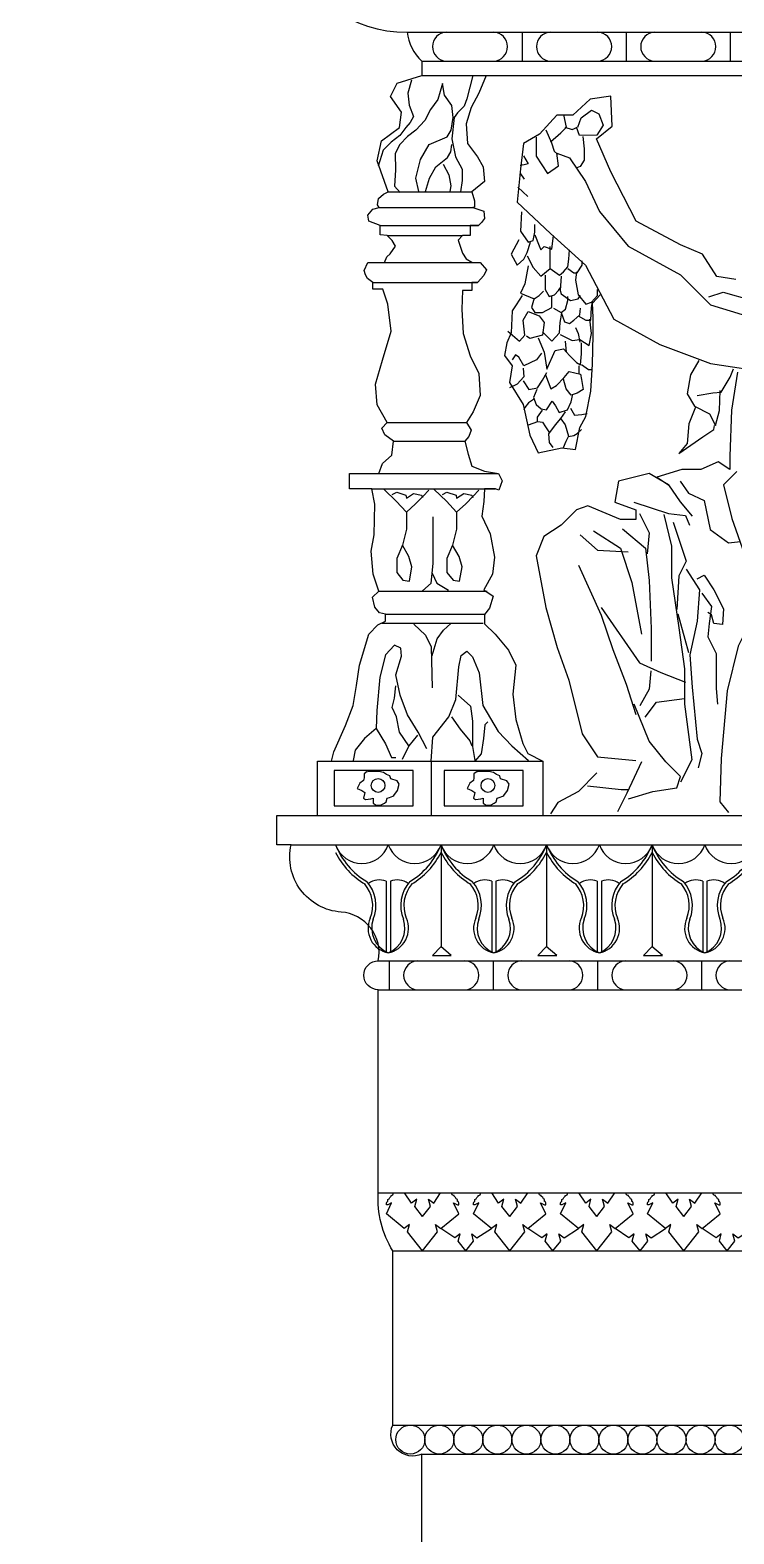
# Model space of a CAD drawing. Extents: x 140 to 2512, y 69 to 3554.
# Drawn here: x 385 to 628, y 2522 to 3040 of the extents above; entities that cross this region are included whole.
import ezdxf

# ---------------------------------------------------------------- set-up
doc = ezdxf.new("R2010")
doc.units = 0
doc.header["$LTSCALE"] = 10
doc.header["$MEASUREMENT"] = 0
for name, color, linetype in [('3', 3, 'CONTINUOUS'), ('4', 4, 'CONTINUOUS'), ('7', 7, 'CONTINUOUS'), ('BH', 3, 'CONTINUOUS')]:
    doc.layers.add(name, color=color, linetype=linetype)

msp = doc.modelspace()

# ---------------------------------------------------------------- linework, layer by layer
at = {"layer": '3'}
for p, q in [((527.02, 2759.59), (527.02, 2724.46)), ((563.38, 2759.59), (563.38, 2724.46)), ((599.74, 2759.59), (599.74, 2724.46)), ((508.11, 2747.03), (508.11, 2722.65)), ((509.56, 2747.03), (509.56, 2722.65)), ((544.47, 2747.03), (544.47, 2722.65)), ((545.93, 2747.03), (545.93, 2722.65)), ((580.84, 2747.03), (580.84, 2722.65)), ((582.29, 2747.03), (582.29, 2722.65)), ((617.2, 2747.03), (617.2, 2722.65)), ((618.65, 2747.03), (618.65, 2722.65)), ((527.03, 2724.56), (524.05, 2721.44)), ((524.05, 2721.44), (530.54, 2721.44)), ((530.54, 2721.44), (526.9, 2724.56)), ((563.4, 2724.56), (560.41, 2721.44)), ((560.41, 2721.44), (566.91, 2721.44)), ((566.91, 2721.44), (563.27, 2724.56)), ((599.76, 2724.56), (596.77, 2721.44)), ((596.77, 2721.44), (603.27, 2721.44)), ((603.27, 2721.44), (599.63, 2724.56))]:
    msp.add_line(p, q, dxfattribs=at)
for centre, radius, start, end in [((514.73, 2769.1), 25.89, 201.5584, 239.0663), ((499.74, 2762.72), 9.61, 198.9672, 341.0328), ((514.73, 2769.1), 26.98, 206.8193, 239.0663), ((517.93, 2762.72), 9.61, 198.9672, 341.0328), ((502.94, 2769.1), 25.89, 300.9337, 338.4416), ((502.94, 2769.1), 26.98, 300.9337, 333.1807), ((551.09, 2769.1), 25.89, 201.5584, 239.0663), ((536.11, 2762.72), 9.61, 198.9672, 341.0328), ((551.09, 2769.1), 26.98, 206.8193, 239.0663), ((554.29, 2762.72), 9.61, 198.9672, 341.0328), ((539.31, 2769.1), 25.89, 300.9337, 338.4416), ((539.31, 2769.1), 26.98, 300.9337, 333.1807), ((587.46, 2769.1), 25.89, 201.5584, 239.0663), ((572.47, 2762.72), 9.61, 198.9672, 341.0328), ((587.46, 2769.1), 26.98, 206.8193, 239.0663), ((590.65, 2762.72), 9.61, 198.9672, 341.0328), ((575.67, 2769.1), 25.89, 300.9337, 338.4416), ((575.67, 2769.1), 26.98, 300.9337, 333.1807), ((623.82, 2769.1), 25.89, 201.5584, 239.0663), ((608.84, 2762.72), 9.61, 198.9672, 341.0328), ((623.82, 2769.1), 26.98, 206.8193, 239.0663), ((627.02, 2762.72), 9.61, 198.9672, 341.0328), ((612.03, 2769.1), 25.89, 300.9337, 338.4416), ((612.03, 2769.1), 26.98, 300.9337, 333.1807), ((492.08, 2738.63), 12.48, 337.7846, 41.5211), ((505.81, 2740.76), 6.68, 69.8838, 125.0135), ((511.86, 2740.76), 6.68, 54.9865, 110.1162), ((525.59, 2738.63), 12.48, 138.4789, 202.2154), ((528.44, 2738.63), 12.48, 337.7846, 41.5211), ((542.17, 2740.76), 6.68, 69.8838, 125.0135), ((548.22, 2740.76), 6.68, 54.9865, 110.1162), ((561.95, 2738.63), 12.48, 138.4789, 202.2154), ((564.81, 2738.63), 12.48, 337.7846, 41.5211), ((578.54, 2740.76), 6.68, 69.8838, 125.0135), ((584.59, 2740.76), 6.68, 54.9865, 110.1162), ((598.32, 2738.63), 12.48, 138.4789, 202.2154), ((601.17, 2738.63), 12.48, 337.7846, 41.5211), ((614.9, 2740.76), 6.68, 69.8838, 125.0135), ((620.95, 2740.76), 6.68, 54.9865, 110.1162), ((634.68, 2738.63), 12.48, 138.4789, 202.2154), ((492.08, 2738.63), 11.39, 337.7846, 41.5211), ((525.59, 2738.63), 11.39, 138.4789, 202.2154), ((528.44, 2738.63), 11.39, 337.7846, 41.5211), ((561.95, 2738.63), 11.39, 138.4789, 202.2154), ((564.81, 2738.63), 11.39, 337.7846, 41.5211), ((598.32, 2738.63), 11.39, 138.4789, 202.2154), ((601.17, 2738.63), 11.39, 337.7846, 41.5211), ((634.68, 2738.63), 11.39, 138.4789, 202.2154), ((510.47, 2730.77), 8.61, 155.9841, 259.063), ((512.33, 2730.85), 9.22, 160.5785, 247.7515), ((507.2, 2730.77), 8.61, 280.937, 24.0159), ((505.34, 2730.85), 9.22, 292.2485, 19.4215), ((546.83, 2730.77), 8.61, 155.9841, 259.063), ((548.69, 2730.85), 9.22, 160.5785, 247.7515), ((543.57, 2730.77), 8.61, 280.937, 24.0159), ((541.71, 2730.85), 9.22, 292.2485, 19.4215), ((583.2, 2730.77), 8.61, 155.9841, 259.063), ((585.05, 2730.85), 9.22, 160.5785, 247.7515), ((579.93, 2730.77), 8.61, 280.937, 24.0159), ((578.07, 2730.85), 9.22, 292.2485, 19.4215), ((619.56, 2730.77), 8.61, 155.9841, 259.063), ((621.42, 2730.85), 9.22, 160.5785, 247.7515), ((616.29, 2730.77), 8.61, 280.937, 24.0159), ((614.44, 2730.85), 9.22, 292.2485, 19.4215)]:
    msp.add_arc(centre, radius, start, end, dxfattribs=at)
at = {"layer": '4'}
for points in [[(385.4, 3254.61), (385.4, 3189.61, 0.332536), (415.4, 3149.61, 0.458263), (425.4, 3138.61), (425.4, 3129.61), (430.4, 3129.61), (430.4, 3069.61), (474.18, 3069.61, 0.334457), (515.32, 3039.61, 0.179576), (520.4, 3029.61), (520.4, 3024.61)], [(520.4, 2499.61), (520.4, 2549.61, -0.695503), (510.4, 2559.61), (510.4, 2619.61, -0.155202), (505.4, 2639.61), (505.4, 2709.61, -1), (505.4, 2719.61, 0.451095), (492.56, 2736.39, -0.461266), (475.4, 2759.61), (470.4, 2759.61), (470.4, 2769.61), (484.43, 2769.61), (484.43, 2788.44), (489.32, 2788.44), (490.12, 2791.62), (494.11, 2800.65), (496.76, 2807.55), (497.83, 2814.45), (498.89, 2821.5), (502.08, 2832.12), (505.27, 2835.31), (507.93, 2836.63), (507.93, 2839.02), (505.8, 2839.55), (504.21, 2841.41), (503.41, 2844.86), (505.53, 2846.98), (503.67, 2852.82), (502.88, 2860.78), (503.94, 2866.36), (504.21, 2876.97), (503.15, 2882.2), (495.44, 2882.2), (495.44, 2887.51), (505.54, 2887.51), (506.87, 2890.96), (510.06, 2893.88), (510.59, 2898.66), (507.66, 2900.78), (506.6, 2903.17), (508.46, 2905.03), (505.01, 2911.13), (504.48, 2918.3), (506.87, 2926.53), (509.79, 2936.61), (508.73, 2945.9), (506.93, 2951.04), (503.54, 2951.04), (503.54, 2953.34), (501.64, 2954.7), (500.96, 2955.92), (500.55, 2957.41), (501.77, 2960.26), (507.48, 2960.26), (508.29, 2962.16), (509.51, 2963.24), (511.28, 2965.82), (510.19, 2967.85), (508.43, 2969.48), (505.98, 2969.75), (505.98, 2973), (502.18, 2974.5), (501.77, 2976.53), (503.54, 2978.56), (505.71, 2979.11), (505.17, 2980.06), (505.44, 2982.23), (507.2, 2983.72), (508.81, 2984.51), (504.98, 2995.23), (506.51, 3002.12), (512.65, 3006.71), (513.41, 3012.07), (509.58, 3017.43), (511.88, 3022.03), (520.4, 3024.61)]]:
    msp.add_lwpolyline(points, format="xyb", dxfattribs=at)
at = {"layer": '7'}
for p, q in [((515.32, 3039.61), (1538.07, 3039.61)), ((515.32, 3039.61), (574.18, 3039.61)), ((520.4, 3029.61), (1539.75, 3029.61)), ((520.4, 3024.61), (1540.64, 3024.61)), ((470.4, 2769.61), (1577.51, 2769.61)), ((475.4, 2759.61), (1577.84, 2759.61)), ((505.4, 2719.61), (1578.3, 2719.61)), ((509.14, 2719.59), (587.62, 2719.59)), ((505.4, 2709.61), (1578.2, 2709.61)), ((505.4, 2639.61), (1575.06, 2639.61)), ((510.4, 2619.61), (1573.38, 2619.61)), ((510.4, 2559.61), (1566.24, 2559.61)), ((520.4, 2549.61), (1564.74, 2549.61))]:
    msp.add_line(p, q, dxfattribs=at)
at = {"layer": 'BH'}
for p, q in [((554.94, 3039.59), (554.94, 3029.61)), ((590.81, 3039.59), (590.81, 3029.61)), ((626.68, 3039.59), (626.68, 3029.61)), ((523.66, 2788.41), (523.66, 2769.61)), ((509.14, 2719.59), (509.14, 2709.61)), ((545.01, 2719.59), (545.01, 2709.61)), ((580.89, 2719.59), (580.89, 2709.61)), ((616.76, 2719.59), (616.76, 2709.61))]:
    msp.add_line(p, q, dxfattribs=at)
for points in [[(516.86, 3022.99), (515.62, 3018.56), (515.98, 3014.48), (517.57, 3010.58), (516.33, 3008.46), (514.91, 3006.68), (512.78, 3004.02), (509.77, 3001.72), (507.1, 2998.89), (505.33, 2993.39)], [(519.35, 2984.71), (518.28, 2989.32), (519.88, 2995.7), (522.89, 3000.84), (529.1, 3003.49), (530.52, 3005.8), (531.23, 3010.23), (530.7, 3014.3), (528.22, 3017.85), (527.51, 3021.92), (525.91, 3016.43), (523.43, 3012.89), (521.48, 3009.16), (518.28, 3005.8), (515.44, 3003.67), (512.78, 3000.84), (511.18, 2997.82), (511.36, 2992.15), (511.01, 2986.48), (512.96, 2984.35)], [(538.01, 3024.61), (535.85, 3016.61), (534.96, 3014.13), (532.65, 3011.82), (531.59, 3010.23), (530.7, 3002.78), (531.94, 2996.58), (534.25, 2992.33), (534.25, 2988.43), (533.72, 2984.53)], [(564.73, 3001.81), (568.32, 3004.9), (570.28, 3006.85), (569.3, 3011.09)], [(574.19, 3006.85), (575.33, 3010.11), (578.91, 3012.72), (581.36, 3011.41), (582.83, 3007.51), (580.71, 3004.09), (574.68, 3003.92), (573.7, 3006.85)], [(563.1, 3005.88), (565.06, 3001.48), (566.04, 2998.55), (567.18, 2997.57)], [(569.62, 3006.85), (572.23, 3006.04), (573.86, 3006.69)], [(521.65, 2984.71), (523.07, 2989.32), (525.2, 2993.21), (529.28, 2996.4), (530.35, 2998.35), (530.7, 3000.84)], [(575.82, 3003.6), (576.31, 2999.37), (576.31, 2995.46), (575, 2993.34), (573.86, 2992.85)], [(555.44, 2996.92), (557.07, 2994.16), (555.61, 2993.83), (554.3, 2993.67)], [(527.69, 2994.1), (529.64, 2990.38), (530.35, 2986.66), (529.99, 2984.71)], [(554.14, 2991.06), (555.61, 2988.95)], [(553.49, 2986.18), (556.91, 2982.92)], [(554.68, 2977.66), (554.39, 2970.96), (557.02, 2967.18), (558.77, 2967.76), (559.35, 2970.67), (559.35, 2973.29)], [(559.35, 2969.8), (560.81, 2966.01), (561.39, 2964.55), (562.56, 2965.72), (565.18, 2964.85), (565.77, 2969.51)], [(553.81, 2968.05), (551.18, 2963.1), (553.23, 2959.31), (555.56, 2961.35), (556.73, 2963.68), (557.89, 2967.18)], [(556.73, 2962.51), (558.77, 2958.44), (561.39, 2955.52), (564.6, 2958.15), (564.6, 2962.22), (564.6, 2965.72)], [(564.6, 2958.15), (567.81, 2955.82), (569.26, 2956.98), (570.72, 2958.73), (571.01, 2961.35), (571.31, 2964.55)], [(557.02, 2959.02), (555.85, 2952.9), (554.39, 2949.7), (559.06, 2947.66), (560.81, 2948.82), (562.27, 2950.28)], [(570.72, 2958.15), (572.76, 2956.69), (573.93, 2956.69), (575.68, 2959.31), (575.68, 2960.77)], [(562.85, 2955.82), (562.85, 2950.86), (564.31, 2948.53), (566.06, 2949.12), (567.52, 2950.57), (568.1, 2951.45)], [(568.39, 2955.52), (568.1, 2950.57), (568.39, 2949.41), (571.6, 2947.08), (574.22, 2947.66), (575.1, 2948.82)], [(573.64, 2956.98), (573.35, 2954.07), (574.22, 2949.12), (576.85, 2945.91), (578.89, 2946.49), (580.93, 2948.82), (580.93, 2950.86)], [(559.06, 2947.95), (558.18, 2944.75), (559.35, 2943), (561.97, 2943), (565.18, 2944.75), (565.18, 2948.53)], [(565.77, 2944.46), (568.39, 2943), (569.85, 2944.16), (570.72, 2947.08), (570.72, 2948.53)], [(619.31, 2948.35), (624.22, 2949.98), (634.04, 2947.26), (643.86, 2938.54), (649.86, 2929.28), (659.68, 2921.1), (666.77, 2920.56)], [(568.39, 2943), (569.56, 2939.8), (571.31, 2939.21), (572.76, 2940.38), (574.81, 2942.13), (575.1, 2944.46)], [(574.22, 2941.83), (576.85, 2940.38), (578.6, 2940.38), (578.89, 2944.75), (579.18, 2946.79)], [(550.02, 2936.59), (554.1, 2933.1), (555.85, 2935.13), (555.27, 2940.38), (557.02, 2943.29), (560.81, 2941.83), (562.56, 2939.5), (561.97, 2935.13), (557.6, 2933.97), (556.43, 2934.84)], [(561.97, 2936.3), (565.18, 2933.1), (567.81, 2936.01), (568.1, 2939.5), (568.68, 2942.71)], [(568.1, 2935.43), (572.18, 2933.39), (574.81, 2933.68), (578.01, 2931.64), (578.89, 2935.72), (578.3, 2940.67)], [(560.52, 2934.26), (562.56, 2929.31), (563.43, 2923.48), (566.35, 2929.89), (569.26, 2930.47), (571.31, 2928.14), (573.64, 2925.81), (575.1, 2924.94), (575.39, 2928.73), (575.39, 2932.51)], [(570.29, 2929.31), (569.86, 2933.13)], [(573.35, 2937.76), (574.22, 2935.72), (574.81, 2932.8)], [(561.68, 2929.02), (559.93, 2926.69), (555.56, 2924.65), (553.81, 2927.56), (552.64, 2928.44), (551.48, 2926.69)], [(555.27, 2923.78), (555.56, 2920.86), (553.23, 2918.24), (550.6, 2917.08)], [(562.95, 2921.51), (564.81, 2916.7), (566.85, 2917.81), (569.44, 2920.59), (571.11, 2922.62), (575.01, 2921.7), (575.38, 2919.85), (575.93, 2916.51), (573.89, 2915.22), (571.85, 2914.47), (570.18, 2916.7), (569.26, 2920.03)], [(574.45, 2924.66), (574.45, 2921.88)], [(575.38, 2925.03), (577.79, 2923.37), (579.08, 2923.37)], [(615.8, 2926.42), (612.94, 2921.56), (611.79, 2914.98), (614.37, 2910.68), (619.53, 2908.11), (621.53, 2904.1), (622.97, 2909.25), (623.25, 2916.12)], [(615.23, 2914.4), (620.68, 2915.26), (623.54, 2915.55), (626.69, 2920.7), (627.84, 2923.56)], [(555.27, 2919.41), (557.31, 2916.49), (560.22, 2917.08), (561.97, 2919.7), (563.43, 2922.32)], [(558.87, 2912.99), (557.2, 2911.88), (555.9, 2910.21), (555.53, 2909.47)], [(559.98, 2916.51), (558.87, 2913.73), (559.8, 2911.33), (561.47, 2909.84), (563.32, 2909.47), (565.36, 2912.44), (566.47, 2910.77), (567.77, 2908.55), (570.55, 2909.47), (571.85, 2912.25), (572.41, 2914.84)], [(561.84, 2909.29), (560.17, 2906.88), (560.17, 2905.58)], [(569.81, 2908.73), (568.14, 2906.51), (566.29, 2904.29), (564.06, 2901.14), (564.25, 2898.17), (565.55, 2896.51)], [(571.67, 2910.03), (572.97, 2907.62), (575.56, 2907.81), (577.42, 2908.18)], [(614.66, 2910.4), (612.37, 2904.67), (611.79, 2897.81), (608.93, 2894.37), (617.24, 2900.09), (620.96, 2902.67), (621.25, 2904.1)], [(557.2, 2904.29), (560.35, 2905.4), (562.02, 2905.21), (562.95, 2903.55), (564.43, 2901.51)], [(568.33, 2906.32), (569.81, 2904.29), (570.93, 2900.4), (570, 2898.54), (569.07, 2896.32)], [(570.93, 2900.21), (572.78, 2900.58), (573.89, 2901.32), (575.38, 2902.62)], [(628.93, 2888.15), (624.36, 2883.59), (627.27, 2871.96), (631.42, 2859.92), (633.92, 2851.62)], [(507.39, 2881.99), (511.58, 2877.98), (515.07, 2874.14), (515.07, 2868.38), (513.68, 2862.8), (511.76, 2858.26), (511.76, 2853.37), (513.85, 2850.76), (516.12, 2850.41), (517, 2855.29), (515.95, 2858.96), (513.68, 2862.8)], [(515.07, 2874.14), (518.22, 2877.1), (520.84, 2879.72), (522.76, 2881.82)], [(524.68, 2881.99), (528.87, 2877.98), (532.37, 2874.14), (532.37, 2868.38), (530.97, 2862.8), (529.05, 2858.26), (529.05, 2853.37), (531.15, 2850.76), (533.42, 2850.41), (534.29, 2855.29), (533.24, 2858.96), (530.97, 2862.8)], [(532.37, 2874.14), (535.51, 2877.1), (538.13, 2879.72), (540.05, 2881.82)], [(605.36, 2883.57), (609.39, 2877.77), (613.55, 2872.79)], [(609.39, 2884.83), (612.3, 2880.68), (617.71, 2878.19), (619.78, 2868.23), (626.02, 2863.66), (630.17, 2864.08)], [(510.18, 2880.24), (511.76, 2881.12), (514.9, 2880.07), (515.07, 2879.02), (517.52, 2880.59), (520.31, 2880.07), (520.66, 2879.2)], [(527.48, 2880.24), (529.05, 2881.12), (532.19, 2880.07), (532.37, 2879.02), (534.81, 2880.59), (537.61, 2880.07), (537.96, 2879.2)], [(593.47, 2877.63), (605.36, 2873.67), (611.3, 2873.01), (612.62, 2869.72)], [(520.66, 2847.09), (523.63, 2849.71), (524.33, 2856.52), (524.33, 2864.72), (524.33, 2872.57)], [(595.45, 2873.67), (598.75, 2867.08), (598.09, 2859.82)], [(603.81, 2873.35), (606.37, 2862.46), (606.37, 2851.58), (608.94, 2834.29), (610.86, 2820.2), (610.86, 2808.04), (613.42, 2788.83), (609.58, 2781.15)], [(574.98, 2866.42), (580.92, 2861.14), (591.49, 2860.48)], [(579.6, 2867.74), (588.85, 2861.8), (592.81, 2849.93), (596.11, 2832.12)], [(589.51, 2868.4), (597.43, 2861.8), (598.75, 2850.59), (599.41, 2834.1), (599.41, 2822.89)], [(607.01, 2870.79), (611.5, 2857.34), (608.94, 2852.22), (608.29, 2840.69)], [(574.32, 2855.87), (582.24, 2838.72), (586.21, 2826.85), (590.83, 2814.97), (594.13, 2804.42)], [(523.98, 2853.11), (525.56, 2849.71), (529.57, 2847.27)], [(611.47, 2854.53), (616.04, 2847.47), (615.21, 2836.68), (612.72, 2825.05), (613.55, 2813.84), (615.21, 2795.99), (616.87, 2791.01), (615.63, 2786.03)], [(615.21, 2851.21), (617.71, 2852.45), (621.03, 2847.47), (624.36, 2840.83), (623.94, 2835.43), (621.03, 2835.85), (620.2, 2838.75), (618.95, 2839.58)], [(616.87, 2846.22), (620.2, 2841.66), (619.37, 2835.85), (618.95, 2831.28), (621.86, 2825.47), (621.86, 2813.43), (622.28, 2808.03)], [(582.24, 2841.36), (595.45, 2822.23), (602.71, 2818.93), (611.3, 2815.63)], [(517.66, 2835.56), (521.66, 2831.82), (523.66, 2827.83), (523.91, 2813.61)], [(523.91, 2824.84), (525.65, 2830.57), (527.9, 2833.57), (530.4, 2835.81)], [(608.56, 2839.17), (611.06, 2830.45), (612.3, 2825.88)], [(522.16, 2792.65), (519.16, 2798.39), (515.41, 2804.38), (512.91, 2811.11), (511.42, 2818.1), (513.41, 2824.59), (513.16, 2827.33), (510.92, 2828.33), (507.92, 2825.08), (505.92, 2817.35), (504.92, 2805.87), (504.67, 2799.63), (500.67, 2796.14), (497.43, 2792.15), (496.68, 2788.66)], [(523.66, 2788.41), (524.16, 2796.64), (529.65, 2803.63), (532.15, 2809.61), (533.15, 2820.84), (533.9, 2824.84), (535.9, 2826.33), (537.89, 2824.34), (540.14, 2818.85), (541.39, 2807.62), (546.64, 2798.64), (551.38, 2793.65), (557.13, 2788.66)], [(599.32, 2819.56), (598.68, 2813.16), (595.47, 2807.4)], [(515.91, 2793.65), (512.66, 2798.39), (511.66, 2803.63), (510.17, 2806.87), (510.92, 2810.11), (511.42, 2814.36)], [(532.9, 2811.11), (537.14, 2807.37), (537.89, 2802.13), (537.89, 2793.4), (538.64, 2788.66)], [(597.4, 2803.56), (601.24, 2808.68), (610.86, 2809.96)], [(530.65, 2803.63), (533.65, 2799.38), (536.9, 2795.39), (537.64, 2793.65)], [(591.63, 2775.39), (599.96, 2777.95), (608.29, 2779.23), (609.58, 2783.07), (604.45, 2788.19), (598.68, 2795.23), (593.55, 2808.04)], [(504.67, 2799.63), (507.92, 2794.39), (509.92, 2789.65), (511.42, 2789.65)], [(543.14, 2801.88), (542.14, 2800.88), (541.64, 2796.14), (540.89, 2790.9), (538.64, 2788.41)], [(518.91, 2797.39), (515.91, 2793.65), (513.66, 2788.91)], [(501.57, 2784.83), (500.48, 2784.05), (500.48, 2782.66), (500.33, 2781.72), (499.08, 2780.79), (498.15, 2778.93), (499.71, 2778.3), (500.8, 2777.53), (500.33, 2775.66), (500.95, 2775.2), (502.82, 2775.35), (503.6, 2775.66), (503.6, 2773.95), (504.68, 2773.18), (506.4, 2773.33), (507.48, 2773.95), (508.11, 2774.42), (508.42, 2775.66), (509.2, 2775.82), (510.44, 2776.28), (510.75, 2776.6), (512, 2778.3), (512.62, 2780.48), (511.84, 2781.57), (509.66, 2782.34), (509.35, 2783.28), (508.26, 2783.74), (507.17, 2784.52), (505.62, 2784.83), (501.73, 2784.68)], [(539.45, 2784.83), (538.36, 2784.05), (538.36, 2782.66), (538.21, 2781.72), (536.96, 2780.79), (536.03, 2778.93), (537.59, 2778.3), (538.68, 2777.53), (538.21, 2775.66), (538.83, 2775.2), (540.7, 2775.35), (541.48, 2775.66), (541.48, 2773.95), (542.56, 2773.18), (544.28, 2773.33), (545.36, 2773.95), (545.99, 2774.42), (546.3, 2775.66), (547.08, 2775.82), (548.32, 2776.28), (548.63, 2776.6), (549.88, 2778.3), (550.5, 2780.48), (549.72, 2781.57), (547.54, 2782.34), (547.23, 2783.28), (546.14, 2783.74), (545.05, 2784.52), (543.5, 2784.83), (539.61, 2784.68)], [(520.67, 2619.61), (515.5, 2626.21), (516.19, 2628.72), (514.36, 2627.35), (508.17, 2632.36), (509.99, 2636.24), (508.62, 2635.55), (508.4, 2635.55), (508.17, 2635.55), (508.17, 2635.78), (508.17, 2636.24), (508.4, 2636.69), (508.62, 2636.69), (508.62, 2636.92), (508.62, 2637.15), (508.62, 2637.38), (509.08, 2637.61), (509.31, 2638.06), (509.77, 2638.52), (509.77, 2638.75), (509.99, 2638.75), (510.45, 2638.97), (510.68, 2639.66)], [(520.67, 2631.52), (518, 2634.93), (518.68, 2637.44), (516.86, 2636.07), (514.46, 2639.61)], [(520.67, 2619.61), (525.83, 2626.21), (525.15, 2628.72), (526.97, 2627.35), (533.17, 2632.36), (531.34, 2636.24), (532.71, 2635.55), (532.94, 2635.55), (533.17, 2635.55), (533.17, 2635.78), (533.17, 2636.24), (532.94, 2636.69), (532.71, 2636.69), (532.71, 2636.92), (532.71, 2637.15), (532.71, 2637.38), (532.26, 2637.61), (532.03, 2638.06), (531.57, 2638.52), (531.57, 2638.75), (531.34, 2638.75), (530.89, 2638.97), (530.66, 2639.66)], [(520.67, 2631.52), (523.34, 2634.93), (522.65, 2637.44), (524.48, 2636.07), (526.88, 2639.61)], [(550.67, 2619.61), (545.5, 2626.21), (546.19, 2628.72), (544.36, 2627.35), (538.17, 2632.36), (539.99, 2636.24), (538.62, 2635.55), (538.4, 2635.55), (538.17, 2635.55), (538.17, 2635.78), (538.17, 2636.24), (538.4, 2636.69), (538.62, 2636.69), (538.62, 2636.92), (538.62, 2637.15), (538.62, 2637.38), (539.08, 2637.61), (539.31, 2638.06), (539.77, 2638.52), (539.77, 2638.75), (539.99, 2638.75), (540.45, 2638.97), (540.68, 2639.66)], [(550.67, 2631.52), (548, 2634.93), (548.68, 2637.44), (546.86, 2636.07), (544.46, 2639.61)], [(550.67, 2619.61), (555.83, 2626.21), (555.15, 2628.72), (556.97, 2627.35), (563.17, 2632.36), (561.34, 2636.24), (562.71, 2635.55), (562.94, 2635.55), (563.17, 2635.55), (563.17, 2635.78), (563.17, 2636.24), (562.94, 2636.69), (562.71, 2636.69), (562.71, 2636.92), (562.71, 2637.15), (562.71, 2637.38), (562.26, 2637.61), (562.03, 2638.06), (561.57, 2638.52), (561.57, 2638.75), (561.34, 2638.75), (560.89, 2638.97), (560.66, 2639.66)], [(550.67, 2631.52), (553.34, 2634.93), (552.65, 2637.44), (554.48, 2636.07), (556.88, 2639.61)], [(580.67, 2619.61), (575.5, 2626.21), (576.19, 2628.72), (574.36, 2627.35), (568.17, 2632.36), (569.99, 2636.24), (568.62, 2635.55), (568.4, 2635.55), (568.17, 2635.55), (568.17, 2635.78), (568.17, 2636.24), (568.4, 2636.69), (568.62, 2636.69), (568.62, 2636.92), (568.62, 2637.15), (568.62, 2637.38), (569.08, 2637.61), (569.31, 2638.06), (569.77, 2638.52), (569.77, 2638.75), (569.99, 2638.75), (570.45, 2638.97), (570.68, 2639.66)], [(580.67, 2631.52), (578, 2634.93), (578.68, 2637.44), (576.86, 2636.07), (574.46, 2639.61)], [(580.67, 2619.61), (585.83, 2626.21), (585.15, 2628.72), (586.97, 2627.35), (593.17, 2632.36), (591.34, 2636.24), (592.71, 2635.55), (592.94, 2635.55), (593.17, 2635.55), (593.17, 2635.78), (593.17, 2636.24), (592.94, 2636.69), (592.71, 2636.69), (592.71, 2636.92), (592.71, 2637.15), (592.71, 2637.38), (592.26, 2637.61), (592.03, 2638.06), (591.57, 2638.52), (591.57, 2638.75), (591.34, 2638.75), (590.89, 2638.97), (590.66, 2639.66)], [(580.67, 2631.52), (583.34, 2634.93), (582.65, 2637.44), (584.48, 2636.07), (586.88, 2639.61)], [(610.67, 2619.61), (605.5, 2626.21), (606.19, 2628.72), (604.36, 2627.35), (598.17, 2632.36), (599.99, 2636.24), (598.62, 2635.55), (598.4, 2635.55), (598.17, 2635.55), (598.17, 2635.78), (598.17, 2636.24), (598.4, 2636.69), (598.62, 2636.69), (598.62, 2636.92), (598.62, 2637.15), (598.62, 2637.38), (599.08, 2637.61), (599.31, 2638.06), (599.77, 2638.52), (599.77, 2638.75), (599.99, 2638.75), (600.45, 2638.97), (600.68, 2639.66)], [(610.67, 2631.52), (608, 2634.93), (608.68, 2637.44), (606.86, 2636.07), (604.46, 2639.61)], [(610.67, 2619.61), (615.83, 2626.21), (615.15, 2628.72), (616.97, 2627.35), (623.17, 2632.36), (621.34, 2636.24), (622.71, 2635.55), (622.94, 2635.55), (623.17, 2635.55), (623.17, 2635.78), (623.17, 2636.24), (622.94, 2636.69), (622.71, 2636.69), (622.71, 2636.92), (622.71, 2637.15), (622.71, 2637.38), (622.26, 2637.61), (622.03, 2638.06), (621.57, 2638.52), (621.57, 2638.75), (621.34, 2638.75), (620.89, 2638.97), (620.66, 2639.66)], [(610.67, 2631.52), (613.34, 2634.93), (612.65, 2637.44), (614.48, 2636.07), (616.88, 2639.61)], [(535.58, 2619.61), (532.91, 2623.02), (533.59, 2625.53), (531.77, 2624.16), (526.97, 2627.35)], [(535.58, 2619.61), (538.25, 2623.02), (537.57, 2625.53), (539.39, 2624.16), (544.36, 2627.35)], [(565.58, 2619.61), (562.91, 2623.02), (563.59, 2625.53), (561.77, 2624.16), (556.97, 2627.35)], [(565.58, 2619.61), (568.25, 2623.02), (567.57, 2625.53), (569.39, 2624.16), (574.36, 2627.35)], [(595.58, 2619.61), (592.91, 2623.02), (593.59, 2625.53), (591.77, 2624.16), (586.97, 2627.35)], [(595.58, 2619.61), (598.25, 2623.02), (597.57, 2625.53), (599.39, 2624.16), (604.36, 2627.35)], [(625.58, 2619.61), (622.91, 2623.02), (623.59, 2625.53), (621.77, 2624.16), (616.97, 2627.35)], [(625.58, 2619.61), (628.25, 2623.02), (627.57, 2625.53), (629.39, 2624.16), (634.36, 2627.35)]]:
    msp.add_lwpolyline(points, dxfattribs=at)
at = {"layer": 'BH', "color": 7}
for points in [[(542.54, 3024.61), (540.02, 3018.52), (537.34, 3013.65), (535.63, 3008.05), (536.12, 3001.23), (539.53, 2996.6), (541.49, 2993.19), (541.97, 2988.08), (537.59, 2984.51), (538.56, 2981.5), (538.56, 2979.31), (538.02, 2979.11), (541.73, 2977.85), (541.97, 2975.41), (541, 2973.95), (539.93, 2973), (537.1, 2973), (537.1, 2969.56), (534.41, 2969.48), (532.95, 2967.86), (534.41, 2963.47), (535.63, 2961.53), (537.58, 2960.31), (540.53, 2960.26), (542.7, 2957.63), (541.73, 2955.68), (539.57, 2953.34), (537.58, 2953.34), (537.58, 2950.56), (534.41, 2950.56), (534.18, 2944.09), (534.67, 2935.8), (537.1, 2928.01), (540.03, 2921.92), (540.52, 2914.37), (538.08, 2908.77), (535.74, 2905.03), (537.35, 2902.43), (536.62, 2900.24), (535.26, 2898.66), (536.37, 2894.15), (537.59, 2890.01), (541.98, 2888.31), (546.76, 2887.51), (548.1, 2884.97), (546.88, 2881.8), (545.81, 2882.2), (542, 2882.2), (541.76, 2877.9), (541.03, 2872.79), (543.95, 2866.7), (545.42, 2858.66), (544.69, 2852.81), (541.76, 2847.45), (544.93, 2845.26), (543.71, 2841.12), (542, 2838.93), (542, 2835.76), (545.67, 2832.2), (550.3, 2826.6), (552.74, 2821.48), (551.77, 2811.49), (552.74, 2802.73), (555.18, 2794.44), (556.89, 2791.03), (562.11, 2788.44), (562.11, 2769.61)], [(628.58, 2954.34), (622.03, 2955.43), (617.12, 2963.06), (609.48, 2966.33), (594.21, 2974.51), (585.48, 2991.4), (580.57, 3002.85), (586.02, 3007.21), (585.48, 3017.56), (578.38, 3016.47), (572.38, 3011.02), (566.93, 3011.02), (560.92, 3004.48), (555.47, 3001.21), (554.38, 2992.49), (553.29, 2981.05), (564.74, 2970.15), (576.75, 2959.25), (586.57, 2940.72), (602.39, 2932), (619.85, 2925.46), (641.13, 2922.19)], [(559.83, 3003.39), (559.83, 2996.85), (563.65, 2990.86), (567.47, 2993.58), (566.93, 2997.94), (571.29, 2996.31), (576.75, 2988.13), (581.66, 2977.78), (591.48, 2965.79), (609.48, 2955.98), (619.85, 2945.62), (630.76, 2942.35), (638.4, 2932), (645.5, 2921.65)], [(508.81, 2984.51), (537.59, 2984.51)], [(505.71, 2979.11), (538.02, 2979.11)], [(505.98, 2973), (539.93, 2973)], [(508.43, 2969.48), (534.41, 2969.48)], [(507.48, 2960.26), (540.53, 2960.26)], [(503.54, 2953.34), (539.57, 2953.34)], [(554.98, 2948.82), (552.93, 2945.62), (551.48, 2943.58), (551.18, 2936.01), (549.73, 2932.51), (548.85, 2928.14), (551.48, 2924.65), (550.6, 2918.82), (555.27, 2911.25), (557.6, 2900.76), (560.52, 2894.65), (568.68, 2896.39), (573.35, 2895.81), (574.81, 2903.39), (576.85, 2907.17), (578.6, 2915.91), (579.18, 2925.23), (579.47, 2935.13), (579.47, 2941.25), (579.18, 2946.2), (581.8, 2949.12)], [(629.13, 2922.48), (627.15, 2909.29), (626.49, 2893.46), (626.49, 2888.84), (622.52, 2891.48), (616.58, 2888.84), (609.98, 2888.84), (601.39, 2886.2), (605.36, 2883.57), (598.75, 2887.52), (588.19, 2884.89), (586.87, 2877.63), (594.13, 2874.99), (594.13, 2871.69), (588.85, 2871.69), (577.62, 2876.31), (573.66, 2874.99), (568.38, 2869.72), (562.43, 2865.76), (559.79, 2859.16), (563.09, 2841.36), (567.06, 2827.51), (571.02, 2816.29), (575.64, 2797.83), (580.92, 2789.91), (594.13, 2788.59)], [(508.46, 2905.03), (535.74, 2905.03)], [(510.59, 2898.66), (535.26, 2898.66)], [(505.54, 2887.51), (546.76, 2887.51)], [(503.15, 2882.2), (545.81, 2882.2)], [(505.53, 2846.98), (542.94, 2846.98)], [(643.89, 2849.96), (639.32, 2849.13), (634.33, 2841.66), (632.25, 2833.77), (629.34, 2827.96), (625.6, 2812.6), (623.52, 2789.35), (623.11, 2774.41), (626.02, 2770.67)], [(506.6, 2835.97), (541.5, 2835.97)], [(507.93, 2839.02), (541.98, 2839.02)], [(489.32, 2788.44), (562.11, 2788.44)], [(596.11, 2788.19), (590.99, 2777.31), (587.78, 2770.9)], [(580.73, 2784.35), (574.32, 2777.95), (567.27, 2774.11), (564.7, 2770.26)], [(577.53, 2779.87), (589.06, 2778.59), (591.63, 2778.59)]]:
    msp.add_lwpolyline(points, dxfattribs=at)
at = {"layer": 'BH'}
for points in [[(490.22, 2773.02), (517.44, 2773.02), (517.44, 2785.14), (490.22, 2785.14)], [(528.1, 2773.02), (555.32, 2773.02), (555.32, 2785.14), (528.1, 2785.14)]]:
    msp.add_lwpolyline(points, close=True, dxfattribs=at)
for centre, radius in [((505.31, 2780.01), 2.37), ((543.19, 2780.01), 2.37), ((516.42, 2554.61), 5), ((526.42, 2554.61), 5), ((536.42, 2554.61), 5), ((546.42, 2554.61), 5), ((556.42, 2554.61), 5), ((566.42, 2554.61), 5), ((576.42, 2554.61), 5), ((586.42, 2554.61), 5), ((596.42, 2554.61), 5), ((606.42, 2554.61), 5), ((616.42, 2554.61), 5), ((626.42, 2554.61), 5)]:
    msp.add_circle(centre, radius, dxfattribs=at)
for centre, start, end in [((529.05, 3034.61), 92.5097, 267.4903), ((544.95, 3034.61), 272.5097, 87.4903), ((564.93, 3034.61), 92.5097, 267.4903), ((580.82, 3034.61), 272.5097, 87.4903), ((600.8, 3034.61), 92.5097, 267.4903), ((616.69, 3034.61), 272.5097, 87.4903), ((519.13, 2714.61), 92.5097, 267.4903), ((535.02, 2714.61), 272.5097, 87.4903), ((555, 2714.61), 92.5097, 267.4903), ((570.9, 2714.61), 272.5097, 87.4903), ((590.88, 2714.61), 92.5097, 267.4903), ((606.77, 2714.61), 272.5097, 87.4903), ((626.75, 2714.61), 92.5097, 267.4903)]:
    msp.add_arc(centre, 5, start, end, dxfattribs=at)

doc.saveas('drawing.dxf')
